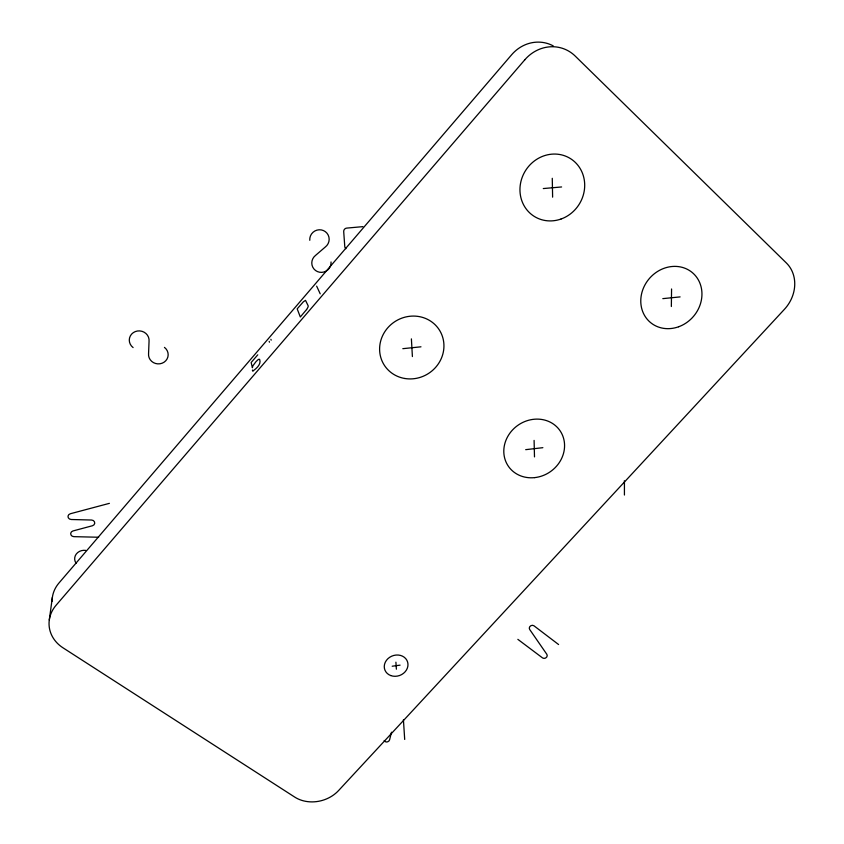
<?xml version="1.0" encoding="UTF-8"?>
<svg xmlns="http://www.w3.org/2000/svg" width="844" height="844" viewBox="0 0 844 844"><rect width="100%" height="100%" fill="white"/><g stroke="black" fill="none" stroke-linecap="round" stroke-linejoin="round"><path stroke-width="1.27" d="M624.423 495.027L624.433 481.481A2.965 2.606 -37.4 0 0 624.328 480.785M671.349 306.509L671.571 288.975M49.29 619.992L52.37 597.352M391.5 732.202L389.601 739.808A2.849 2.416 -19.3 0 1 384.189 740.526M257.768 354.818L251.153 362.519L252.388 367.72L252.862 365.842L256.038 361.601L258.391 359.396L259.604 359.312C261.577 364.102 256.47 368.554 252.926 370.927L252.451 370.273L252.926 370.927M109.393 503.351L70.358 513.743A3.281 2.933 2 0 0 71.234 519.503L91.595 520.031A3.26 2.922 0.5 0 1 92.439 525.749L72.995 530.95A3.26 2.912 1.1 0 0 73.871 536.657L98.632 537.248M392.196 666.222L400.088 665.146M525.696 449.662L542.871 447.679M402.81 348.677L420.977 346.81M662.804 298.639L680.106 296.898M362.857 226.646L346.705 228.102A3.27 3.207 -41.7 0 0 343.708 231.615L344.774 246.522A3.26 3.186 -37.5 0 0 345.882 248.695M543.283 188.56L561.598 186.957M517.857 639.351L542.597 657.951A2.849 2.437 -27.9 0 0 546.859 654.343L529.652 629.434A2.87 2.479 -28.1 0 1 533.946 625.784L558.591 644.531M316.658 286.137L320.203 293.839M270.913 339.33L271.167 340.174M269.173 341.356L269.415 342.21M395.91 662.171L396.374 669.186M403.421 719.763L404.698 739.449M411.397 338.887L412.399 356.558M534.094 440.41L534.495 456.899M552.271 178.306L552.62 197.158M52.128 601.234A33.644 29.561 -1.9 0 1 58.953 583.025L511.643 54.754A36.608 33.96 -69.7 0 1 553.221 45.882M76.087 563.222A9.506 8.451 -0.4 0 1 76.298 554.012A9.506 8.451 -0.4 0 1 85.866 550.436M331.048 261.967A9.685 9.484 -26.4 0 1 317.439 271.589A9.685 9.484 -26.4 0 1 315.624 255.342L325.288 247.018A9.748 9.59 -30.6 0 0 323.442 230.56A9.748 9.59 -30.6 0 0 309.78 240.297M164.453 347.39A9.833 9.284 5 0 1 162.175 363.194A9.833 9.284 5 0 1 148.565 353.594L149.05 341.345A9.917 9.368 8.2 0 0 135.283 331.587A9.917 9.368 8.2 0 0 133.099 347.57M306.562 309.558L300.316 316.996L297.183 308.851L303.397 301.762L305.517 300.358L308.166 305.802A5.412 1.319 -51.3 0 1 306.562 309.558M524.789 59.819L56.084 605.254A34.773 30.342 -2.4 0 0 62.962 647.791L294.672 797.053A31.692 26.66 -15.9 0 0 338.602 790.533L784.424 309.315A34.657 30.173 -51.2 0 0 786.376 262.99L575.239 56.094A37.906 35.058 -68.5 0 0 524.789 59.819M390.772 675.569A12.048 10.444 -20.5 0 0 407.968 664.07A12.048 10.444 -20.5 0 0 389.633 657.318A12.048 10.444 -20.5 0 0 390.772 675.569M678.671 326.755A32.568 29.076 -49.6 0 0 693.441 273.593A32.568 29.076 -49.6 0 0 641.989 292.224A32.568 29.076 -49.6 0 0 678.671 326.755M404.877 378.502A32.684 30.901 -32.7 0 0 442.435 336.471A32.684 30.901 -32.7 0 0 388.008 327.525A32.684 30.901 -32.7 0 0 404.877 378.502M561.028 219.029A34.108 31.682 -58 0 0 574.986 162.101A34.108 31.682 -58 0 0 520.97 181.323A34.108 31.682 -58 0 0 561.028 219.029M534.642 477.62A31.355 28.306 -35 0 0 560.268 431.052A31.355 28.306 -35 0 0 507.645 436.686A31.355 28.306 -35 0 0 534.642 477.62"/></g></svg>
